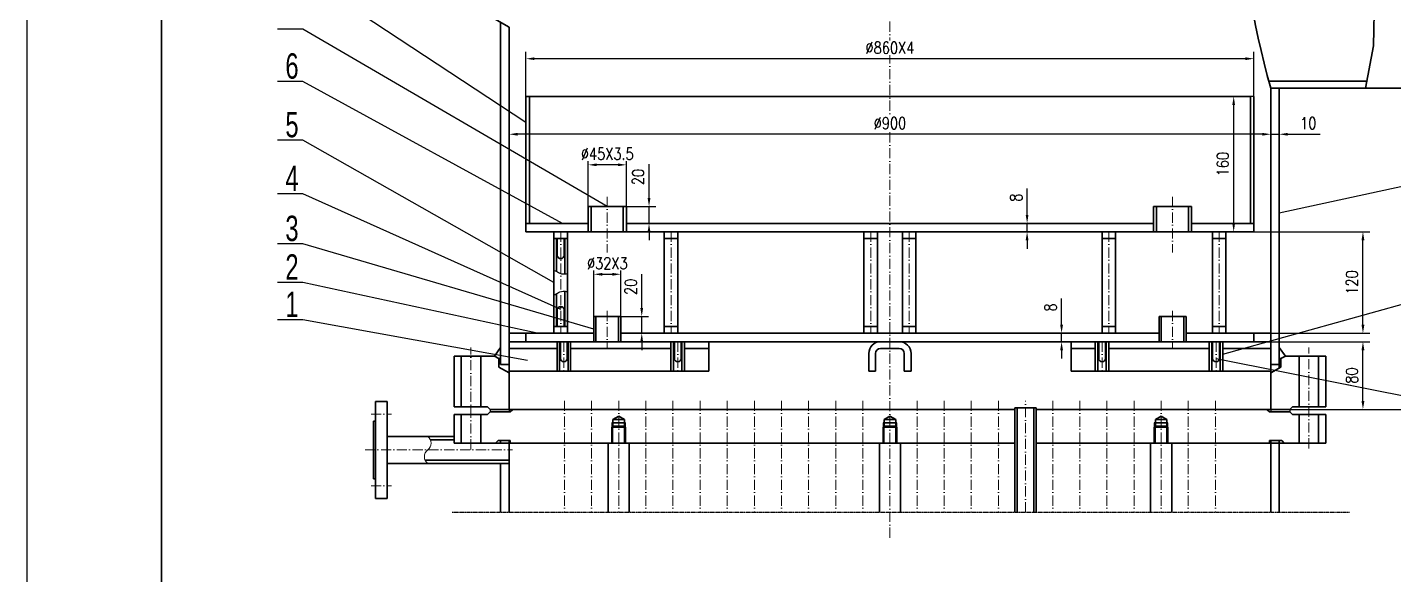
# Model space of a CAD drawing. Header units: millimetres. Extents: x 174648 to 205929, y -160248 to -145891.
# Drawn here: x 180372 to 181987, y -157370 to -156722 of the extents above; entities that cross this region are included whole.
import ezdxf

# ---------------------------------------------------------------- set-up
doc = ezdxf.new("R2010")
doc.units = ezdxf.units.MM
doc.linetypes.add('ACAD_ISO10W100', pattern=[18.7, 12, -3, 0.7, -3])
doc.linetypes.add('PHANTOM', pattern=[2.5, 1.25, -0.25, 0.25, -0.25, 0.25, -0.25])
for name, color, linetype, lineweight in [('2（细实线）', 4, 'Continuous', 20), ('中心线', 1, 'ACAD_ISO10W100', 18), ('图层1', 4, 'Continuous', 35)]:
    doc.layers.add(name, color=color, linetype=linetype, lineweight=lineweight)
doc.layers.add('9双点划线层', color=6, linetype='PHANTOM')
doc.styles.add('TH_GBDIM', font='romans.shx', dxfattribs={"width": 0.8, "bigfont": 'gbcbig.shx'})
doc.styles.add('样式 3.5', font='roms.shx', dxfattribs={"width": 0.7, "height": 3.5, "bigfont": 'hztxt.shx'})
doc.dimstyles.new('TH_GBDIM', dxfattribs={"dimtxt": 3.5, "dimasz": 2.5, "dimexe": 2, "dimexo": 0, "dimgap": 1.5, "dimtad": 1, "dimdec": 1, "dimzin": 0, "dimdsep": 46, "dimtxsty": 'TH_GBDIM', "dimcen": 2.5, "dimclrd": 130, "dimclre": 130, "dimclrt": 3, "dimadec": 0, "dimazin": 0, "dimtfac": 0.714286, "dimtdec": 1, "dimtmove": 0, "dimatfit": 3, "dimfxl": 0, "dimtzin": 0, "dimlwd": -1, "dimlwe": -1, "dimarcsym": 0})

# ---------------------------------------------------------------- blocks, each defined once
blk = doc.blocks.new('*D639')
at = {"color": 130}
blk.add_line((181851.4, -156254.3), (182290.4, -156254.3), dxfattribs=at)
at = {"color": 130, "linetype": 'Continuous'}
for p, q in [((182282.4, -157164.3), (182282.4, -156264.3)), ((181863.9, -157174.3), (182290.4, -157174.3))]:
    blk.add_line(p, q, dxfattribs=at)
at = {"color": 130}
for points in [[(182280.8, -156264.3), (182284.1, -156264.3), (182282.4, -156254.3)], [(182280.8, -157164.3), (182284.1, -157164.3), (182282.4, -157174.3)]]:
    blk.add_solid(points, dxfattribs=at)
at = {"layer": 'Defpoints', "color": 0}
for p in [(181851.4, -156254.3), (182282.4, -156254.3), (181863.9, -157174.3)]:
    blk.add_point(p, dxfattribs=at)
at = {"color": 3, "insert": (182269.4, -156680.6), "char_height": 14, "attachment_point": 5, "rotation": 90, "style": 'TH_GBDIM', "bg_fill": 3, "box_fill_scale": 1.1, "bg_fill_color": 256, "bg_fill_true_color": 13158600, "bg_fill_transparency": 0}
blk.add_mtext('920', dxfattribs=at)
blk = doc.blocks.new('*D694')
at = {"color": 130}
blk.add_line((180961.4, -156804.3), (180961.4, -156751.6), dxfattribs=at)
at = {"color": 130, "linetype": 'Continuous'}
for p, q in [((181821.4, -156804.3), (181821.4, -156751.6)), ((181811.4, -156759.6), (180971.4, -156759.6))]:
    blk.add_line(p, q, dxfattribs=at)
at = {"color": 130}
for points in [[(180971.4, -156757.9), (180971.4, -156761.2), (180961.4, -156759.6)], [(181811.4, -156757.9), (181811.4, -156761.2), (181821.4, -156759.6)]]:
    blk.add_solid(points, dxfattribs=at)
at = {"layer": 'Defpoints', "color": 0}
for p in [(180961.4, -156759.6), (180961.4, -156804.3), (181821.4, -156804.3)]:
    blk.add_point(p, dxfattribs=at)
at = {"color": 3, "insert": (181391.4, -156746.6), "char_height": 14, "attachment_point": 5, "style": 'TH_GBDIM', "bg_fill": 3, "box_fill_scale": 1.1, "bg_fill_color": 256, "bg_fill_true_color": 13158600, "bg_fill_transparency": 0}
blk.add_mtext('{%%c860X4}{}{}', dxfattribs=at)
blk = doc.blocks.new('*D641')
at = {"color": 130}
blk.add_line((181821.4, -156804.3), (181789.6, -156804.3), dxfattribs=at)
at = {"color": 130, "linetype": 'Continuous'}
for p, q in [((181797.6, -156954.3), (181797.6, -156814.3)), ((181821.4, -156964.3), (181789.6, -156964.3))]:
    blk.add_line(p, q, dxfattribs=at)
at = {"color": 130}
for points in [[(181795.9, -156814.3), (181799.2, -156814.3), (181797.6, -156804.3)], [(181795.9, -156954.3), (181799.2, -156954.3), (181797.6, -156964.3)]]:
    blk.add_solid(points, dxfattribs=at)
at = {"layer": 'Defpoints', "color": 0}
for p in [(181797.6, -156804.3), (181821.4, -156804.3), (181821.4, -156964.3)]:
    blk.add_point(p, dxfattribs=at)
at = {"color": 3, "insert": (181784.6, -156884.3), "char_height": 14, "attachment_point": 5, "rotation": 90, "style": 'TH_GBDIM', "bg_fill": 3, "box_fill_scale": 1.1, "bg_fill_color": 256, "bg_fill_true_color": 13158600, "bg_fill_transparency": 0}
blk.add_mtext('{160}{}{}', dxfattribs=at)
blk = doc.blocks.new('*D642')
at = {"color": 130}
blk.add_line((181817.4, -156964.3), (181958.3, -156964.3), dxfattribs=at)
at = {"color": 130, "linetype": 'Continuous'}
for p, q in [((181950.3, -157074.3), (181950.3, -156974.3)), ((181830.7, -157084.3), (181958.3, -157084.3))]:
    blk.add_line(p, q, dxfattribs=at)
at = {"color": 130}
for points in [[(181948.6, -156974.3), (181952, -156974.3), (181950.3, -156964.3)], [(181948.6, -157074.3), (181952, -157074.3), (181950.3, -157084.3)]]:
    blk.add_solid(points, dxfattribs=at)
at = {"layer": 'Defpoints', "color": 0}
for p in [(181817.4, -156964.3), (181950.3, -156964.3), (181830.7, -157084.3)]:
    blk.add_point(p, dxfattribs=at)
at = {"color": 3, "insert": (181937.3, -157024.3), "char_height": 14, "attachment_point": 5, "rotation": 90, "style": 'TH_GBDIM', "bg_fill": 3, "box_fill_scale": 1.1, "bg_fill_color": 256, "bg_fill_true_color": 13158600, "bg_fill_transparency": 0}
blk.add_mtext('120', dxfattribs=at)
blk = doc.blocks.new('*D695')
at = {"color": 130, "linetype": 'Continuous'}
for p, q in [((181553.5, -156944.3), (181553.5, -156913.2)), ((181553.5, -156964.3), (181545.5, -156964.3)), ((181553.5, -156964.3), (181553.5, -156954.3)), ((181553.5, -156974.3), (181553.5, -156984.3))]:
    blk.add_line(p, q, dxfattribs=at)
at = {"color": 130}
blk.add_line((181553.5, -156954.3), (181545.5, -156954.3), dxfattribs=at)
for points in [[(181551.8, -156944.3), (181555.1, -156944.3), (181553.5, -156954.3)], [(181551.8, -156974.3), (181555.1, -156974.3), (181553.5, -156964.3)]]:
    blk.add_solid(points, dxfattribs=at)
at = {"layer": 'Defpoints', "color": 0}
for p in [(181553.5, -156954.3), (181553.5, -156954.3), (181553.5, -156964.3)]:
    blk.add_point(p, dxfattribs=at)
at = {"color": 3, "insert": (181540.5, -156923.8), "char_height": 14, "attachment_point": 5, "rotation": 90, "style": 'TH_GBDIM', "bg_fill": 3, "box_fill_scale": 1.1, "bg_fill_color": 256, "bg_fill_true_color": 13158600, "bg_fill_transparency": 0}
blk.add_mtext('{8}{}{}', dxfattribs=at)
blk = doc.blocks.new('*D696')
at = {"color": 130, "linetype": 'Continuous'}
for p, q in [((181594.2, -157074.3), (181594.2, -157043.2)), ((181594.2, -157094.3), (181586.2, -157094.3)), ((181594.2, -157094.3), (181594.2, -157084.3)), ((181594.2, -157104.3), (181594.2, -157114.3))]:
    blk.add_line(p, q, dxfattribs=at)
at = {"color": 130}
blk.add_line((181594.2, -157084.3), (181586.2, -157084.3), dxfattribs=at)
for points in [[(181592.6, -157074.3), (181595.9, -157074.3), (181594.2, -157084.3)], [(181592.6, -157104.3), (181595.9, -157104.3), (181594.2, -157094.3)]]:
    blk.add_solid(points, dxfattribs=at)
at = {"layer": 'Defpoints', "color": 0}
for p in [(181594.2, -157084.3), (181594.2, -157084.3), (181594.2, -157094.3)]:
    blk.add_point(p, dxfattribs=at)
at = {"color": 3, "insert": (181581.2, -157053.8), "char_height": 14, "attachment_point": 5, "rotation": 90, "style": 'TH_GBDIM', "bg_fill": 3, "box_fill_scale": 1.1, "bg_fill_color": 256, "bg_fill_true_color": 13158600, "bg_fill_transparency": 0}
blk.add_mtext('{8}{}{}', dxfattribs=at)
blk = doc.blocks.new('*D697')
at = {"color": 130}
blk.add_line((181841.4, -157094.3), (181958.3, -157094.3), dxfattribs=at)
at = {"color": 130, "linetype": 'Continuous'}
for p, q in [((181950.3, -157164.3), (181950.3, -157104.3)), ((181615.7, -157174.3), (181958.3, -157174.3))]:
    blk.add_line(p, q, dxfattribs=at)
at = {"color": 130}
for points in [[(181948.6, -157104.3), (181952, -157104.3), (181950.3, -157094.3)], [(181948.6, -157164.3), (181952, -157164.3), (181950.3, -157174.3)]]:
    blk.add_solid(points, dxfattribs=at)
at = {"layer": 'Defpoints', "color": 0}
for p in [(181841.4, -157094.3), (181950.3, -157094.3), (181615.7, -157174.3)]:
    blk.add_point(p, dxfattribs=at)
at = {"color": 3, "insert": (181937.3, -157134.3), "char_height": 14, "attachment_point": 5, "rotation": 90, "style": 'TH_GBDIM', "bg_fill": 3, "box_fill_scale": 1.1, "bg_fill_color": 256, "bg_fill_true_color": 13158600, "bg_fill_transparency": 0}
blk.add_mtext('{80}{}{}', dxfattribs=at)
blk = doc.blocks.new('*D643')
at = {"color": 130, "linetype": 'Continuous'}
for p, q in [((181106.8, -156924.5), (181106.8, -156884.4)), ((181106.8, -156954.3), (181106.8, -156934.5)), ((181080, -156954.3), (181114.8, -156954.3)), ((181106.8, -156964.3), (181106.8, -156974.3))]:
    blk.add_line(p, q, dxfattribs=at)
at = {"color": 130}
blk.add_line((181070, -156934.5), (181114.8, -156934.5), dxfattribs=at)
for points in [[(181105.1, -156924.5), (181108.4, -156924.5), (181106.8, -156934.5)], [(181105.1, -156964.3), (181108.4, -156964.3), (181106.8, -156954.3)]]:
    blk.add_solid(points, dxfattribs=at)
at = {"layer": 'Defpoints', "color": 0}
for p in [(181070, -156934.5), (181106.8, -156934.5), (181080, -156954.3)]:
    blk.add_point(p, dxfattribs=at)
at = {"color": 3, "insert": (181093.8, -156899.5), "char_height": 14, "attachment_point": 5, "rotation": 90, "style": 'TH_GBDIM', "bg_fill": 3, "box_fill_scale": 1.1, "bg_fill_color": 256, "bg_fill_true_color": 13158600, "bg_fill_transparency": 0}
blk.add_mtext('20', dxfattribs=at)
blk = doc.blocks.new('*D644')
at = {"color": 130, "linetype": 'Continuous'}
for p, q in [((181098.2, -157054.4), (181098.2, -157014.3)), ((181098.2, -157084.2), (181098.2, -157064.4)), ((181073.5, -157084.2), (181106.2, -157084.2)), ((181098.2, -157094.2), (181098.2, -157104.2))]:
    blk.add_line(p, q, dxfattribs=at)
at = {"color": 130}
blk.add_line((181063.5, -157064.4), (181106.2, -157064.4), dxfattribs=at)
for points in [[(181096.5, -157054.4), (181099.8, -157054.4), (181098.2, -157064.4)], [(181096.5, -157094.2), (181099.8, -157094.2), (181098.2, -157084.2)]]:
    blk.add_solid(points, dxfattribs=at)
at = {"layer": 'Defpoints', "color": 0}
for p in [(181063.5, -157064.4), (181098.2, -157064.4), (181073.5, -157084.2)]:
    blk.add_point(p, dxfattribs=at)
at = {"color": 3, "insert": (181085.2, -157029.4), "char_height": 14, "attachment_point": 5, "rotation": 90, "style": 'TH_GBDIM', "bg_fill": 3, "box_fill_scale": 1.1, "bg_fill_color": 256, "bg_fill_true_color": 13158600, "bg_fill_transparency": 0}
blk.add_mtext('20', dxfattribs=at)
blk = doc.blocks.new('*D698')
at = {"color": 130}
blk.add_line((181035, -156934.5), (181035, -156877.1), dxfattribs=at)
at = {"color": 130, "linetype": 'Continuous'}
for p, q in [((181070, -156885.1), (181045, -156885.1)), ((181080, -156934.5), (181080, -156877.1))]:
    blk.add_line(p, q, dxfattribs=at)
at = {"color": 130}
for points in [[(181045, -156883.4), (181045, -156886.7), (181035, -156885.1)], [(181070, -156883.4), (181070, -156886.7), (181080, -156885.1)]]:
    blk.add_solid(points, dxfattribs=at)
at = {"layer": 'Defpoints', "color": 0}
for p in [(181035, -156934.5), (181080, -156934.5)]:
    blk.add_point(p, dxfattribs=at)
at = {"color": 3, "insert": (181057.5, -156872.1), "char_height": 14, "attachment_point": 5, "style": 'TH_GBDIM', "bg_fill": 3, "box_fill_scale": 1.1, "bg_fill_color": 256, "bg_fill_true_color": 13158600, "bg_fill_transparency": 0}
blk.add_mtext('{%%c45X3.5}{}{}', dxfattribs=at)
at = {"layer": 'Defpoints', "color": 0}
blk.add_point((181035, -156885.1), dxfattribs=at)
blk = doc.blocks.new('*D699')
at = {"color": 130, "linetype": 'Continuous'}
for p, q in [((181041.5, -157064.4), (181041.5, -157006.5)), ((181051.5, -157014.5), (181063.5, -157014.5))]:
    blk.add_line(p, q, dxfattribs=at)
at = {"color": 130}
blk.add_line((181073.5, -157064.4), (181073.5, -157006.5), dxfattribs=at)
for points in [[(181051.5, -157012.9), (181051.5, -157016.2), (181041.5, -157014.5)], [(181063.5, -157012.9), (181063.5, -157016.2), (181073.5, -157014.5)]]:
    blk.add_solid(points, dxfattribs=at)
at = {"layer": 'Defpoints', "color": 0}
for p in [(181041.5, -157064.4), (181073.5, -157064.4)]:
    blk.add_point(p, dxfattribs=at)
at = {"color": 3, "insert": (181057.5, -157001.5), "char_height": 14, "attachment_point": 5, "style": 'TH_GBDIM', "bg_fill": 3, "box_fill_scale": 1.1, "bg_fill_color": 256, "bg_fill_true_color": 13158600, "bg_fill_transparency": 0}
blk.add_mtext('{%%c32X3}{}{}', dxfattribs=at)
at = {"layer": 'Defpoints', "color": 0}
blk.add_point((181073.5, -157014.5), dxfattribs=at)
blk = doc.blocks.new('*D731')
at = {"color": 130}
blk.add_line((180941.4, -156859.8), (180941.4, -156840.9), dxfattribs=at)
at = {"color": 130, "linetype": 'Continuous'}
for p, q in [((181831.4, -156848.9), (180951.4, -156848.9)), ((181841.4, -156859.8), (181841.4, -156840.9))]:
    blk.add_line(p, q, dxfattribs=at)
at = {"color": 130}
for points in [[(180951.4, -156847.3), (180951.4, -156850.6), (180941.4, -156848.9)], [(181831.4, -156847.3), (181831.4, -156850.6), (181841.4, -156848.9)]]:
    blk.add_solid(points, dxfattribs=at)
at = {"layer": 'Defpoints', "color": 0}
for p in [(180941.4, -156848.9), (180941.4, -156859.8), (181841.4, -156859.8)]:
    blk.add_point(p, dxfattribs=at)
at = {"color": 3, "insert": (181391.4, -156835.9), "char_height": 14, "attachment_point": 5, "style": 'TH_GBDIM', "bg_fill": 3, "box_fill_scale": 1.1, "bg_fill_color": 256, "bg_fill_true_color": 13158600, "bg_fill_transparency": 0}
blk.add_mtext('{%%c900}{}{}', dxfattribs=at)
blk = doc.blocks.new('*D732')
at = {"color": 130, "linetype": 'Continuous'}
for p, q in [((181831.4, -156848.9), (181821.4, -156848.9)), ((181841.4, -156848.9), (181841.4, -156840.9)), ((181841.4, -156848.9), (181851.4, -156848.9)), ((181861.4, -156848.9), (181899.9, -156848.9))]:
    blk.add_line(p, q, dxfattribs=at)
at = {"color": 130}
blk.add_line((181851.4, -156848.9), (181851.4, -156840.9), dxfattribs=at)
for points in [[(181831.4, -156847.3), (181831.4, -156850.6), (181841.4, -156848.9)], [(181861.4, -156847.3), (181861.4, -156850.6), (181851.4, -156848.9)]]:
    blk.add_solid(points, dxfattribs=at)
at = {"layer": 'Defpoints', "color": 0}
for p in [(181841.4, -156848.9), (181851.4, -156848.9), (181851.4, -156848.9)]:
    blk.add_point(p, dxfattribs=at)
at = {"color": 3, "insert": (181885.7, -156835.9), "char_height": 14, "attachment_point": 5, "style": 'TH_GBDIM', "bg_fill": 3, "box_fill_scale": 1.1, "bg_fill_color": 256, "bg_fill_true_color": 13158600, "bg_fill_transparency": 0}
blk.add_mtext('10', dxfattribs=at)

msp = doc.modelspace()

# ---------------------------------------------------------------- linework, layer by layer
at = {"color": 7, "linetype": 'Continuous'}
msp.add_line((180372.2, -159419.1), (180372.2, -155655.5), dxfattribs=at)
for p, q in [((180697.6, -156724.8), (180667.9, -156724.8)), ((180697.6, -156786.6), (180667.9, -156786.6)), ((180697.6, -156855.9), (180667.9, -156855.9)), ((180994.4, -157024.3), (180697.6, -156855.9)), ((180697.6, -156919.3), (180667.9, -156919.3)), ((181002.4, -157056.3), (180697.6, -156919.3)), ((180697.6, -156978.6), (180667.9, -156978.6)), ((180697.6, -157024.3), (180667.9, -157024.3)), ((180974.6, -157084.3), (180697.6, -157024.3)), ((180697.6, -157068.4), (180667.9, -157068.4)), ((180963.1, -157116.4), (180697.6, -157068.4)), ((180918.9, -157174.3), (180918.9, -157177.3)), ((180941.4, -157174.3), (180941.4, -157177.3)), ((181841.4, -157174.3), (181841.4, -157177.3)), ((181863.9, -157174.3), (181863.9, -157177.3)), ((181063, -157190.3), (181063, -157214.3)), ((181079, -157214.3), (181079, -157190.3)), ((181383.4, -157190.3), (181383.4, -157214.3)), ((181399.4, -157214.3), (181399.4, -157190.3)), ((181703.8, -157190.3), (181703.8, -157214.3)), ((181719.8, -157214.3), (181719.8, -157190.3)), ((181064.2, -157214.3), (181064.2, -157194.3)), ((181077.8, -157214.3), (181077.8, -157194.3)), ((181384.6, -157214.3), (181384.6, -157194.3)), ((181398.2, -157214.3), (181398.2, -157194.3)), ((181705, -157214.3), (181705, -157194.3)), ((181718.6, -157214.3), (181718.6, -157194.3))]:
    msp.add_line(p, q)
at = {"color": 3}
for points in [[(180994.4, -157010.1), (180998.1, -157010.1), (181001.4, -157015.6), (181009.5, -157013.8), (181010.4, -157013.6)], [(180994.4, -157038.5), (180998.1, -157038.5), (181001.4, -157033), (181009.5, -157034.8), (181010.4, -157035.1)]]:
    msp.add_open_spline(points, degree=3, knots=[9.111699, 9.111699, 9.111699, 9.111699, 23.055999, 24.76841, 24.76841, 24.76841, 24.76841], dxfattribs=at)
msp.add_open_spline([(181010.4, -157008.2), (181010.4, -157008.2), (181010.4, -157008.2), (181010.4, -157008.2)], degree=3)
at = {"layer": '2（细实线）'}
msp.add_lwpolyline([(180845.4, -157238.3, -0.5), (180845.4, -157222.3, 0.5), (180845.4, -157206.3, 0.5)], format="xyb", dxfattribs=at)
at = {"layer": '9双点划线层'}
msp.add_line((180874.1, -157295.9), (181934.6, -157295.9), dxfattribs=at)
at = {"layer": '中心线'}
for p, q in [((181391.4, -157326.1), (181391.4, -155800.3)), ((181057.5, -156922.8), (181057.5, -156988.9)), ((181725.4, -156922.8), (181725.4, -156988.9)), ((181002.4, -156964.3), (181002.4, -157084.3)), ((181132.8, -156964.3), (181132.8, -157084.3)), ((181368.7, -156964.3), (181368.7, -157084.3)), ((181414.1, -156964.3), (181414.1, -157084.3)), ((181650, -156964.3), (181650, -157084.3)), ((181057.5, -157057.9), (181057.5, -157103.1)), ((181006.1, -157094.3), (181006.1, -157129.3)), ((181140.7, -157094.3), (181140.7, -157129.3)), ((180896.4, -157221.6), (180896.4, -157101.3)), ((181886.4, -157220.4), (181886.4, -157101.3)), ((181006.9, -157164.1), (181006.9, -157295.9)), ((181038.9, -157164.1), (181038.9, -157295.9)), ((181071, -157164.1), (181071, -157295.9)), ((181103, -157164.1), (181103, -157295.9)), ((181135.1, -157164.1), (181135.1, -157295.9)), ((181167.1, -157164.1), (181167.1, -157295.9)), ((181199.1, -157164.1), (181199.1, -157295.9)), ((181231.2, -157164.1), (181231.2, -157295.9)), ((181263.2, -157164.1), (181263.2, -157295.9)), ((181295.3, -157164.1), (181295.3, -157295.9)), ((181327.3, -157164.1), (181327.3, -157295.9)), ((181359.4, -157164.1), (181359.4, -157295.9)), ((181423.4, -157164.1), (181423.4, -157295.9)), ((181455.5, -157164.1), (181455.5, -157295.9)), ((181487.5, -157164.1), (181487.5, -157295.9)), ((181519.6, -157164.1), (181519.6, -157295.9)), ((181551.6, -157295.9), (181551.6, -157164.1)), ((181583.7, -157164.1), (181583.7, -157295.9)), ((181615.7, -157164.1), (181615.7, -157295.9)), ((181647.7, -157164.1), (181647.7, -157295.9)), ((181679.8, -157164.1), (181679.8, -157295.9)), ((181711.8, -157164.1), (181711.8, -157295.9)), ((181743.9, -157164.1), (181743.9, -157295.9)), ((181775.9, -157164.1), (181775.9, -157295.9)), ((180778.4, -157179.8), (180802.4, -157179.8)), ((180771.4, -157222.3), (180945.6, -157222.3)), ((180778.4, -157264.8), (180802.4, -157264.8))]:
    msp.add_line(p, q, dxfattribs=at)
at = {"layer": '图层1'}
for p, q in [((180530.6, -155718.9), (180530.6, -159355.8)), ((180821.5, -156653.2), (180941.4, -156722.4)), ((180931.4, -157011.3), (180931.4, -156716.7)), ((180941.4, -157011.3), (180941.4, -156722.4)), ((180961.4, -156964.3), (180961.4, -156804.3)), ((180961.4, -156804.3), (181817.4, -156804.3)), ((180965.4, -156954.3), (180965.4, -156804.3)), ((181817.4, -156954.3), (181817.4, -156804.3)), ((181821.4, -156964.3), (181821.4, -156804.3)), ((181841.4, -157011.3), (181841.4, -156794.3)), ((181851.4, -157011.3), (181851.4, -156794.3)), ((181035, -156964.3), (181035, -156934.5)), ((181035, -156934.5), (181080, -156934.5)), ((181038.6, -156964.3), (181038.6, -156934.5)), ((181076.4, -156934.5), (181076.4, -156964.3)), ((181080, -156934.5), (181080, -156964.3)), ((181747.9, -156934.5), (181702.9, -156934.5)), ((181702.9, -156934.5), (181702.9, -156964.3)), ((181706.5, -156934.5), (181706.5, -156964.3)), ((181744.3, -156964.3), (181744.3, -156934.5)), ((181747.9, -156964.3), (181747.9, -156934.5)), ((180961.4, -156954.3), (181035, -156954.3)), ((180961.4, -156964.3), (181821.4, -156964.3)), ((180994.4, -156964.3), (180994.4, -157084.3)), ((181010.4, -156964.3), (181010.4, -157084.3)), ((181080, -156954.3), (181702.9, -156954.3)), ((181124.8, -156964.3), (181124.8, -157084.3)), ((181140.8, -156964.3), (181140.8, -157084.3)), ((181360.7, -156964.3), (181360.7, -157084.3)), ((181376.7, -156964.3), (181376.7, -157084.3)), ((181406.1, -156964.3), (181406.1, -157084.3)), ((181422.1, -156964.3), (181422.1, -157084.3)), ((181642, -156964.3), (181642, -157084.3)), ((181658, -156964.3), (181658, -157084.3)), ((181747.9, -156954.3), (181821.4, -156954.3)), ((180994.4, -156972.3), (181010.4, -156972.3)), ((180997.4, -156972.3), (180997.4, -157011)), ((180998.4, -156972.3), (180998.4, -156992.3)), ((181006.4, -156972.3), (181006.4, -156992.3)), ((181007.4, -156972.3), (181007.4, -157014.2)), ((181124.8, -156972.3), (181140.8, -156972.3)), ((181360.7, -156972.3), (181376.7, -156972.3)), ((181422.1, -156972.3), (181406.1, -156972.3)), ((181658, -156972.3), (181642, -156972.3)), ((180931.4, -157121.3), (180931.4, -157011.3)), ((180941.4, -157174.3), (180941.4, -157011.3)), ((181841.4, -157174.3), (181841.4, -157011.3)), ((181851.4, -157125.5), (181851.4, -157011.3)), ((180997.4, -157037.6), (180997.4, -157076.3)), ((181007.4, -157034.5), (181007.4, -157076.3)), ((180998.4, -157076.3), (180998.4, -157056.3)), ((181006.4, -157076.3), (181006.4, -157056.3)), ((180994.4, -157076.3), (181010.4, -157076.3)), ((181041.5, -157064.4), (181041.5, -157094.3)), ((181044.1, -157064.4), (181044.1, -157094.3)), ((181070.8, -157064.4), (181070.8, -157094.3)), ((181073.5, -157064.4), (181073.5, -157094.3)), ((181124.8, -157076.3), (181140.8, -157076.3)), ((181360.7, -157076.3), (181376.7, -157076.3)), ((181422.1, -157076.3), (181406.1, -157076.3)), ((181658, -157076.3), (181642, -157076.3)), ((181709.4, -157064.4), (181741.4, -157064.4)), ((181788.4, -157076.3), (181772.4, -157076.3)), ((180941.4, -157084.3), (181041.5, -157084.3)), ((180941.4, -157094.3), (181841.4, -157094.3)), ((180961.4, -157084.3), (180961.4, -157094.3)), ((181014.1, -157094.3), (180998.1, -157094.3)), ((180998.1, -157094.3), (180998.1, -157129.3)), ((181001.1, -157094.3), (181001.1, -157129.3)), ((181002.1, -157094.3), (181002.1, -157114.3)), ((181010.1, -157094.3), (181010.1, -157114.3)), ((181011.1, -157094.3), (181011.1, -157129.3)), ((181014.1, -157094.3), (181014.1, -157129.3)), ((181073.5, -157084.2), (181709.4, -157084.3)), ((181148.7, -157094.3), (181132.7, -157094.3)), ((181132.7, -157094.3), (181132.7, -157129.3)), ((181135.7, -157094.3), (181135.7, -157129.3)), ((181136.7, -157094.3), (181136.7, -157114.3)), ((181144.7, -157094.3), (181144.7, -157114.3)), ((181145.7, -157094.3), (181145.7, -157129.3)), ((181148.7, -157094.3), (181148.7, -157129.3)), ((181177.4, -157129.3), (181177.4, -157094.3)), ((181605.4, -157129.3), (181605.4, -157094.3)), ((181741.4, -157084.3), (181841.4, -157084.3)), ((180876.4, -157171.3), (180876.4, -157111.3)), ((180876.4, -157111.3), (180924.2, -157111.3)), ((180884.9, -157171.3), (180884.9, -157111.3)), ((180907.9, -157171.3), (180907.9, -157111.3)), ((180924.2, -157111.3), (180931.4, -157101.3)), ((180924.2, -157111.3), (180929.4, -157114.3)), ((180941.4, -157102.3), (180998.1, -157102.3)), ((181014.1, -157102.3), (181132.7, -157102.3)), ((181148.7, -157102.3), (181177.4, -157102.3)), ((181366.4, -157108.3), (181366.4, -157129.3)), ((181374.4, -157108.3), (181374.4, -157129.3)), ((181380.4, -157102.3), (181402.4, -157102.3)), ((181408.4, -157108.3), (181408.4, -157129.3)), ((181416.4, -157108.3), (181416.4, -157129.3)), ((181858.6, -157111.3), (181851.4, -157101.3)), ((181858.6, -157111.3), (181853.4, -157114.3)), ((181906.4, -157111.3), (181858.6, -157111.3)), ((181874.9, -157171.3), (181874.9, -157111.3)), ((181897.9, -157171.3), (181897.9, -157111.3)), ((181906.4, -157171.3), (181906.4, -157111.3)), ((180931.4, -157114.3), (180929.4, -157114.3)), ((180929.4, -157114.3), (180929.4, -157124.3)), ((180929.4, -157124.3), (180941.4, -157131.2)), ((180931.4, -157121.3), (180941.4, -157121.3)), ((181853.4, -157124.3), (181841.4, -157131.2)), ((181851.4, -157114.3), (181853.4, -157114.3)), ((181853.4, -157114.3), (181853.4, -157124.3)), ((180941.4, -157129.3), (181177.4, -157129.3)), ((181366.4, -157129.3), (181374.4, -157129.3)), ((181408.4, -157129.3), (181416.4, -157129.3)), ((180783.4, -157164.8), (180783.4, -157279.8)), ((180797.4, -157164.8), (180783.4, -157164.8)), ((180797.4, -157279.8), (180797.4, -157164.8)), ((180915.9, -157171.3), (180876.4, -157171.3)), ((180918.9, -157174.3), (180915.9, -157171.3)), ((181391.4, -157174.3), (180918.9, -157174.3)), ((180945.9, -157174.3), (180942.9, -157177.3)), ((180945.9, -157174.3), (181539.1, -157174.3)), ((181391.4, -157174.3), (181539.1, -157174.3)), ((181539.1, -157295.9), (181539.1, -157172.3)), ((181539.1, -157172.3), (181564.1, -157172.3)), ((181541.6, -157295.9), (181541.6, -157172.3)), ((181561.6, -157295.9), (181561.6, -157172.3)), ((181564.1, -157295.9), (181564.1, -157172.3)), ((181564.1, -157174.3), (181863.9, -157174.3)), ((181564.1, -157174.3), (181836.9, -157174.3)), ((181836.9, -157174.3), (181839.9, -157177.3)), ((181863.9, -157174.3), (181866.9, -157171.3)), ((181866.9, -157171.3), (181906.4, -157171.3)), ((180783.4, -157188.3), (180781.4, -157188.3)), ((180781.4, -157188.3), (180781.4, -157256.3)), ((180876.4, -157214.3), (180876.4, -157180.3)), ((180915.9, -157180.3), (180876.4, -157180.3)), ((180884.9, -157180.3), (180884.9, -157214.3)), ((180907.9, -157180.3), (180907.9, -157214.3)), ((180915.9, -157180.3), (180918.9, -157177.3)), ((180942.9, -157177.3), (180918.9, -157177.3)), ((181079, -157190.3), (181063, -157190.3)), ((181064.2, -157186.3), (181071, -157182.4)), ((181064.2, -157194.3), (181064.2, -157186.3)), ((181077.8, -157186.3), (181064.2, -157186.3)), ((181077.8, -157186.3), (181071, -157182.4)), ((181077.8, -157194.3), (181077.8, -157186.3)), ((181399.4, -157190.3), (181383.4, -157190.3)), ((181384.6, -157186.3), (181391.4, -157182.4)), ((181384.6, -157194.3), (181384.6, -157186.3)), ((181398.2, -157186.3), (181384.6, -157186.3)), ((181398.2, -157186.3), (181391.4, -157182.4)), ((181398.2, -157194.3), (181398.2, -157186.3)), ((181719.8, -157190.3), (181703.8, -157190.3)), ((181705, -157186.3), (181711.8, -157182.4)), ((181705, -157194.3), (181705, -157186.3)), ((181718.6, -157186.3), (181705, -157186.3)), ((181718.6, -157186.3), (181711.8, -157182.4)), ((181718.6, -157194.3), (181718.6, -157186.3)), ((181839.9, -157177.3), (181863.9, -157177.3)), ((181866.9, -157180.3), (181863.9, -157177.3)), ((181866.9, -157180.3), (181906.4, -157180.3)), ((181874.9, -157180.3), (181874.9, -157214.3)), ((181897.9, -157180.3), (181897.9, -157214.3)), ((181906.4, -157180.3), (181906.4, -157214.3)), ((180797.4, -157206.3), (180876.4, -157206.3)), ((181063, -157195.4), (181064.2, -157194.3)), ((181063, -157214.3), (181063, -157195.4)), ((181063, -157195.4), (181079, -157195.4)), ((181064.2, -157194.3), (181077.8, -157194.3)), ((181077.8, -157194.3), (181079, -157195.4)), ((181079, -157214.3), (181079, -157195.4)), ((181383.4, -157195.4), (181384.6, -157194.3)), ((181383.4, -157214.3), (181383.4, -157195.4)), ((181383.4, -157195.4), (181399.4, -157195.4)), ((181384.6, -157194.3), (181398.2, -157194.3)), ((181398.2, -157194.3), (181399.4, -157195.4)), ((181399.4, -157214.3), (181399.4, -157195.4)), ((181703.8, -157195.4), (181705, -157194.3)), ((181703.8, -157214.3), (181703.8, -157195.4)), ((181703.8, -157195.4), (181719.8, -157195.4)), ((181705, -157194.3), (181718.6, -157194.3)), ((181718.6, -157194.3), (181719.8, -157195.4)), ((181719.8, -157214.3), (181719.8, -157195.4)), ((180848.6, -157210.3), (180876.4, -157210.3)), ((181539.1, -157214.3), (180876.4, -157214.3)), ((180928.4, -157211.3), (180925.4, -157214.3)), ((180942.9, -157211.3), (180928.4, -157211.3)), ((180931.4, -157214.3), (180931.4, -157211.3)), ((180941.4, -157295.9), (180941.4, -157211.3)), ((180942.9, -157214.3), (180942.9, -157211.3)), ((181058.5, -157295.9), (181058.5, -157214.3)), ((181083.5, -157295.9), (181083.5, -157214.3)), ((181378.9, -157295.9), (181378.9, -157214.3)), ((181403.9, -157295.9), (181403.9, -157214.3)), ((181906.4, -157214.3), (181564.1, -157214.3)), ((181699.3, -157295.9), (181699.3, -157214.3)), ((181724.3, -157295.9), (181724.3, -157214.3)), ((181839.9, -157214.3), (181839.9, -157211.3)), ((181839.9, -157211.3), (181854.4, -157211.3)), ((181841.4, -157295.9), (181841.4, -157211.3)), ((181851.4, -157295.9), (181851.4, -157211.3)), ((181854.4, -157211.3), (181857.4, -157214.3)), ((180797.4, -157238.3), (180941.4, -157238.3)), ((180842.2, -157234.3), (180941.4, -157234.3)), ((180931.4, -157295.9), (180931.4, -157238.3)), ((180783.4, -157256.3), (180781.4, -157256.3)), ((180797.4, -157279.8), (180783.4, -157279.8))]:
    msp.add_line(p, q, dxfattribs=at)
for centre, radius, start, end in [((181002.4, -156992), 4, 180, 0), ((181002.4, -157056.7), 4, 0, 180), ((181380.4, -157108.3), 14, 90, 180), ((181402.4, -157108.3), 14, 0, 90), ((181380.4, -157108.3), 6, 90, 180), ((181402.4, -157108.3), 6, 0, 90), ((181006.1, -157114), 4, 180, 0), ((181140.7, -157114), 4, 180, 0)]:
    msp.add_arc(centre, radius, start, end, dxfattribs=at)

# ---------------------------------------------------------------- texts
at = {"char_height": 30, "width": 32.852, "attachment_point": 1, "style": '样式 3.5'}
for s, insert in [('6', (180677.1, -156753.2)), ('5', (180677.1, -156822.5)), ('4', (180677.1, -156885.9)), ('3', (180677.1, -156945.2)), ('2', (180677.1, -156990.9)), ('1', (180677.1, -157035))]:
    msp.add_mtext(s, dxfattribs=dict(at, insert=insert))

# ---------------------------------------------------------------- next in the draw order: dimensions: what is measured, and where the dimension line sits
for base, p1, p2, picture, middle in [((182282.4, -156254.3), (181863.9, -157174.3), (181851.4, -156254.3), '*D639', (182282.4, -156680.6)), ((181106.8, -156934.5), (181080, -156954.3), (181070, -156934.5), '*D643', (181106.8, -156899.5)), ((181098.2, -157064.4), (181073.5, -157084.2), (181063.5, -157064.4), '*D644', (181098.2, -157029.4))]:
    dim = msp.add_linear_dim(base=base, p1=p1, p2=p2, angle=90, dimstyle='TH_GBDIM', override={"dimscale": 4, "dimdec": 0, "dimtfill": 1})
    dim.commit()
    dim.dimension.update_dxf_attribs({"geometry": picture, "text_midpoint": middle, "dimtype": 160})
dim = msp.add_linear_dim(base=(180961.4, -156759.6), p1=(181821.4, -156804.3), p2=(180961.4, -156804.3), text='{%%c860X4}{}{}', dimstyle='TH_GBDIM', override={"dimscale": 4, "dimgap": 1.5, "dimtad": 1, "dimjust": 0, "dimdec": 0, "dimlfac": 1, "dimse1": 0, "dimse2": 0, "dimsd1": 0, "dimsd2": 0, "dimtfill": 1})
dim.commit()
dim.dimension.update_dxf_attribs({"geometry": '*D694', "text_midpoint": (181391.4, -156746.6)})
for base, p1, p2, picture, middle in [((181553.5, -156954.3), (181553.5, -156964.3), (181553.5, -156954.3), '*D695', (181540.5, -156923.8)), ((181594.2, -157084.3), (181594.2, -157094.3), (181594.2, -157084.3), '*D696', (181581.2, -157053.8))]:
    dim = msp.add_linear_dim(base=base, p1=p1, p2=p2, angle=90, text='{8}{}{}', dimstyle='TH_GBDIM', override={"dimscale": 4, "dimgap": 1.5, "dimtad": 1, "dimjust": 0, "dimdec": 0, "dimlfac": 1, "dimse1": 0, "dimse2": 0, "dimsd1": 0, "dimsd2": 0, "dimtfill": 1})
    dim.commit()
    dim.dimension.update_dxf_attribs({"geometry": picture, "text_midpoint": middle})

# ---------------------------------------------------------------- next in the draw order: linework, layer by layer
for p, q in [((180961.4, -156835.1), (180697.6, -156661.2)), ((181004.5, -156954.3), (180697.6, -156786.6)), ((181851.4, -156941.7), (182320.1, -156840.8))]:
    msp.add_line(p, q)
at = {"layer": '图层1'}
for p, q in [((181954.9, -156786.3), (181839.1, -156786.3)), ((182009.4, -156794.3), (181841.4, -156794.3)), ((181073.5, -157064.4), (181041.5, -157064.4))]:
    msp.add_line(p, q, dxfattribs=at)
msp.add_lwpolyline([(181953.4, -156314.3), (181942.8, -156364.5), (181940.9, -156423.1), (181945, -156487.3), (181952, -156554.3), (181959.3, -156621.3), (181963.8, -156685.6), (181962.8, -156744.2), (181953.4, -156794.3)], dxfattribs=at)
msp.add_arc((182674.9, -156554.3), 867.4, 163.9367, 196.0633, dxfattribs=at)

# ---------------------------------------------------------------- next in the draw order: dimensions: what is measured, and where the dimension line sits
for base, p1, p2, text, picture, middle in [((181797.6, -156804.3), (181821.4, -156964.3), (181821.4, -156804.3), '{160}{}{}', '*D641', (181784.6, -156884.3)), ((181950.3, -157094.3), (181615.7, -157174.3), (181841.4, -157094.3), '{<>}{}{}', '*D697', (181937.3, -157134.3))]:
    dim = msp.add_linear_dim(base=base, p1=p1, p2=p2, angle=90, text=text, dimstyle='TH_GBDIM', override={"dimscale": 4, "dimgap": 1.5, "dimtad": 1, "dimjust": 0, "dimdec": 0, "dimlfac": 1, "dimse1": 0, "dimse2": 0, "dimsd1": 0, "dimsd2": 0, "dimtfill": 1})
    dim.commit()
    dim.dimension.update_dxf_attribs({"geometry": picture, "text_midpoint": middle})
dim = msp.add_linear_dim(base=(181035, -156885.1), p1=(181080, -156934.5), p2=(181035, -156934.5), text='{%%c45X3.5}{}{}', dimstyle='TH_GBDIM', override={"dimscale": 4, "dimgap": 1.5, "dimtad": 1, "dimjust": 0, "dimdec": 0, "dimlfac": 1, "dimse1": 0, "dimse2": 0, "dimsd1": 0, "dimsd2": 0, "dimtfill": 1})
dim.commit()
dim.dimension.update_dxf_attribs({"geometry": '*D698', "text_midpoint": (181057.5, -156885.1), "dimtype": 160})

# ---------------------------------------------------------------- next in the draw order: linework, layer by layer
for p, q in [((181057.5, -156934.5), (180697.6, -156724.8)), ((181776.7, -157114), (182320.1, -157222.8))]:
    msp.add_line(p, q)
at = {"layer": '中心线'}
for p, q in [((181780.4, -156964.3), (181780.4, -157084.3)), ((181725.4, -157057.9), (181725.4, -157103.1)), ((181642.1, -157094.3), (181642.1, -157129.3)), ((181776.7, -157094.3), (181776.7, -157129.3))]:
    msp.add_line(p, q, dxfattribs=at)
at = {"layer": '图层1'}
for p, q in [((181772.4, -156964.3), (181772.4, -157084.3)), ((181788.4, -156964.3), (181788.4, -157084.3)), ((181788.4, -156972.3), (181772.4, -156972.3)), ((181709.4, -157064.4), (181709.4, -157094.3)), ((181712, -157064.4), (181712, -157094.3)), ((181738.7, -157064.4), (181738.7, -157094.3)), ((181741.4, -157064.4), (181741.4, -157094.3)), ((181634.1, -157094.3), (181650.1, -157094.3)), ((181634.1, -157094.3), (181634.1, -157129.3)), ((181637.1, -157094.3), (181637.1, -157129.3)), ((181638.1, -157094.3), (181638.1, -157114.3)), ((181646.1, -157094.3), (181646.1, -157114.3)), ((181647.1, -157094.3), (181647.1, -157129.3)), ((181650.1, -157094.3), (181650.1, -157129.3)), ((181768.7, -157094.3), (181784.7, -157094.3)), ((181768.7, -157094.3), (181768.7, -157129.3)), ((181771.7, -157094.3), (181771.7, -157129.3)), ((181772.7, -157094.3), (181772.7, -157114.3)), ((181780.7, -157094.3), (181780.7, -157114.3)), ((181781.7, -157094.3), (181781.7, -157129.3)), ((181784.7, -157094.3), (181784.7, -157129.3)), ((181634.1, -157102.3), (181605.4, -157102.3)), ((181650.1, -157102.3), (181768.7, -157102.3)), ((181841.4, -157102.3), (181784.7, -157102.3)), ((181841.4, -157121.3), (181851.4, -157121.3)), ((181841.4, -157129.3), (181605.4, -157129.3))]:
    msp.add_line(p, q, dxfattribs=at)
for centre in [(181642.1, -157114), (181776.7, -157114)]:
    msp.add_arc(centre, 4, 180, 0, dxfattribs=at)

# ---------------------------------------------------------------- next in the draw order: dimensions: what is measured, and where the dimension line sits
dim = msp.add_linear_dim(base=(181950.3, -156964.3), p1=(181830.7, -157084.3), p2=(181817.4, -156964.3), angle=90, dimstyle='TH_GBDIM', override={"dimscale": 4, "dimdec": 0, "dimtfill": 1})
dim.commit()
dim.dimension.update_dxf_attribs({"geometry": '*D642', "text_midpoint": (181937.3, -157024.3)})
dim = msp.add_linear_dim(base=(181073.5, -157014.5), p1=(181041.5, -157064.4), p2=(181073.5, -157064.4), text='{%%c32X3}{}{}', dimstyle='TH_GBDIM', override={"dimscale": 4, "dimgap": 1.5, "dimtad": 1, "dimjust": 0, "dimdec": 0, "dimlfac": 1, "dimse1": 0, "dimse2": 0, "dimsd1": 0, "dimsd2": 0, "dimtfill": 1})
dim.commit()
dim.dimension.update_dxf_attribs({"geometry": '*D699', "text_midpoint": (181057.5, -157014.5), "dimtype": 160})

# ---------------------------------------------------------------- next in the draw order: linework, layer by layer
for p, q in [((181784.7, -157109.1), (182320.1, -156959.2)), ((181041.5, -157079.4), (180697.6, -156978.6))]:
    msp.add_line(p, q)
msp.add_line((181821.4, -157084.3), (181821.4, -157094.3), dxfattribs=at)

# ---------------------------------------------------------------- next in the draw order: dimensions: what is measured, and where the dimension line sits
dim = msp.add_linear_dim(base=(180941.4, -156848.9), p1=(181841.4, -156859.8), p2=(180941.4, -156859.8), text='{%%c<>}{}{}', dimstyle='TH_GBDIM', override={"dimscale": 4, "dimgap": 1.5, "dimtad": 1, "dimjust": 0, "dimdec": 0, "dimlfac": 1, "dimse1": 0, "dimse2": 0, "dimsd1": 0, "dimsd2": 0, "dimtfill": 1})
dim.commit()
dim.dimension.update_dxf_attribs({"geometry": '*D731', "text_midpoint": (181391.4, -156835.9)})

# ---------------------------------------------------------------- next in the draw order: dimensions: what is measured, and where the dimension line sits
dim = msp.add_linear_dim(base=(181851.4, -156848.9), p1=(181841.4, -156848.9), p2=(181851.4, -156848.9), dimstyle='TH_GBDIM', override={"dimscale": 4, "dimdec": 0, "dimtfill": 1})
dim.commit()
dim.dimension.update_dxf_attribs({"geometry": '*D732', "text_midpoint": (181885.7, -156835.9)})

doc.saveas('drawing.dxf')
